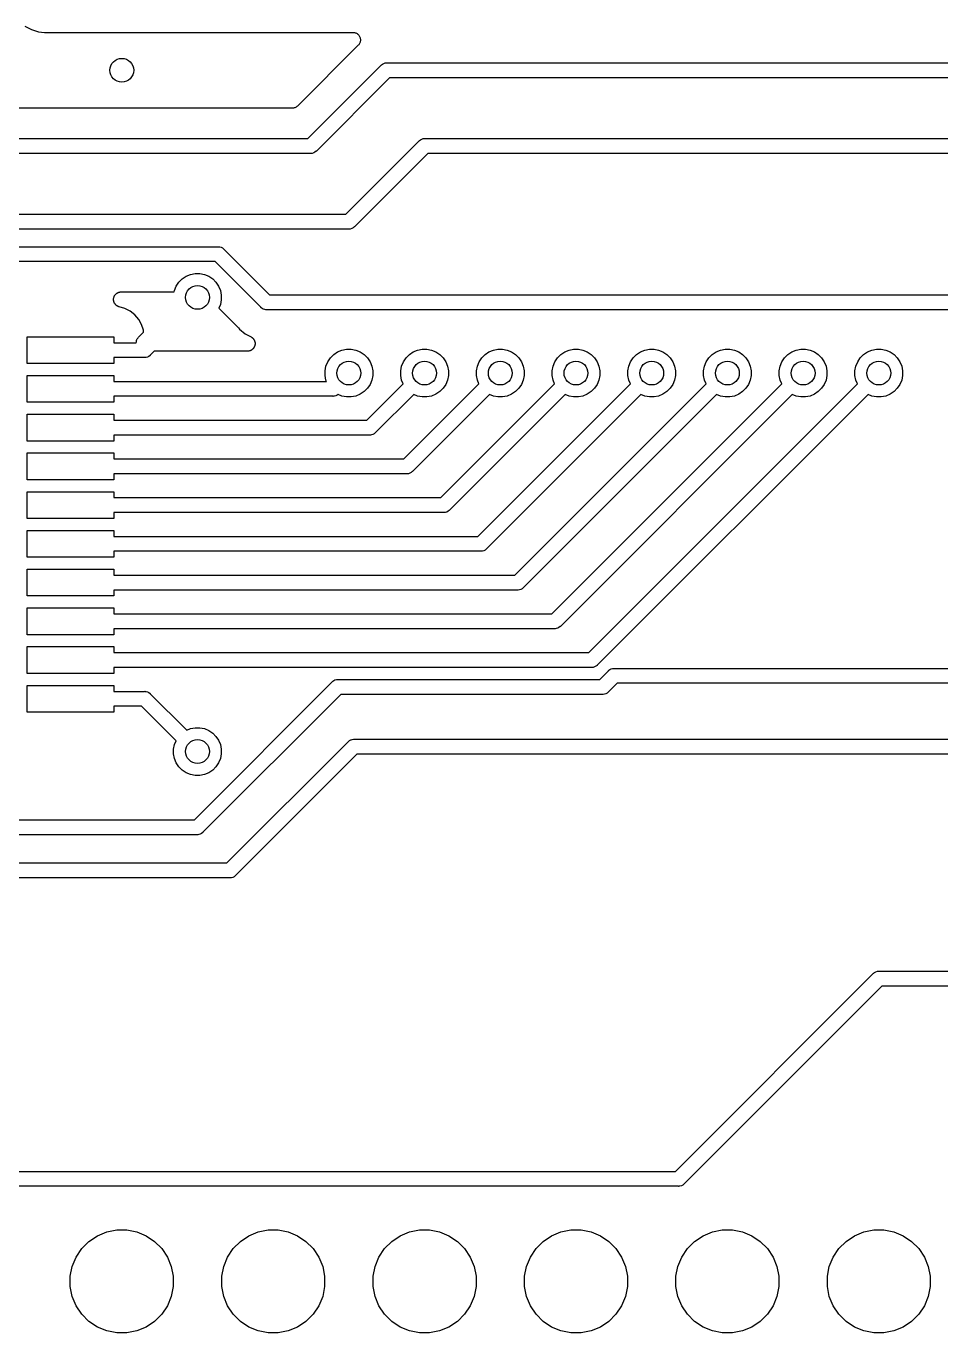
# Model space of a CAD drawing. Extents: x 4.65 to 8.46, y -5.31 to -3.29.
# Drawn here: x 7.537 to 8.141, y -5.284 to -4.421 of the extents above; entities that cross this region are included whole.
import ezdxf

# ---------------------------------------------------------------- set-up
doc = ezdxf.new("R2010")
doc.units = 0
doc.header["$MEASUREMENT"] = 0
doc.layers.add('BLACK', color=7, linetype='CONTINUOUS')

msp = doc.modelspace()

# ---------------------------------------------------------------- linework, layer by layer
at = {"layer": 'BLACK', "linetype": 'CONTINUOUS'}
for p, q in [((7.53609, -4.42082), (7.54042, -4.42314)), ((7.54042, -4.42314), (7.54511, -4.42456)), ((7.54511, -4.42456), (7.54902, -4.42495)), ((7.54902, -4.42495), (7.54902, -4.42495)), ((7.54902, -4.42495), (7.55, -4.42504)), ((7.55, -4.42504), (7.55098, -4.42495)), ((7.55098, -4.42495), (7.55105, -4.42494)), ((7.55105, -4.42494), (7.55126, -4.42494)), ((7.55126, -4.42494), (7.55147, -4.42492)), ((7.55147, -4.42492), (7.75264, -4.42492)), ((7.75264, -4.42492), (7.75269, -4.42492)), ((7.75269, -4.42492), (7.75269, -4.42492)), ((7.75269, -4.42492), (7.75269, -4.42492)), ((7.75269, -4.42492), (7.75271, -4.42492)), ((7.75271, -4.42492), (7.75319, -4.42498)), ((7.75319, -4.42498), (7.75366, -4.42503)), ((7.75366, -4.42503), (7.75367, -4.42503)), ((7.75367, -4.42503), (7.75368, -4.42503)), ((7.75368, -4.42503), (7.75414, -4.42518)), ((7.75414, -4.42518), (7.75459, -4.42532)), ((7.75459, -4.42532), (7.7546, -4.42532)), ((7.7546, -4.42532), (7.75461, -4.42533)), ((7.75461, -4.42533), (7.75503, -4.42556)), ((7.75503, -4.42556), (7.75545, -4.42579)), ((7.75545, -4.42579), (7.75545, -4.42579)), ((7.75545, -4.42579), (7.75546, -4.4258)), ((7.75546, -4.4258), (7.75583, -4.4261)), ((7.75583, -4.4261), (7.7562, -4.42641)), ((7.7562, -4.42641), (7.7562, -4.42642)), ((7.7562, -4.42642), (7.75621, -4.42642)), ((7.75621, -4.42642), (7.75651, -4.42679)), ((7.75651, -4.42679), (7.75681, -4.42717)), ((7.75681, -4.42717), (7.75681, -4.42718)), ((7.75681, -4.42718), (7.75682, -4.42718)), ((7.75682, -4.42718), (7.75704, -4.42761)), ((7.75704, -4.42761), (7.75727, -4.42803)), ((7.75727, -4.42803), (7.75727, -4.42804)), ((7.75727, -4.42804), (7.75727, -4.42805)), ((7.75727, -4.42805), (7.75741, -4.42851)), ((7.75617, -4.43346), (7.71601, -4.47361)), ((7.75648, -4.43308), (7.75617, -4.43346)), ((7.75678, -4.43272), (7.75648, -4.43308)), ((7.75679, -4.43271), (7.75678, -4.43272)), ((7.75701, -4.43229), (7.75679, -4.4327)), ((7.75679, -4.4327), (7.75679, -4.43271)), ((7.75725, -4.43186), (7.75701, -4.43229)), ((7.75739, -4.43139), (7.75725, -4.43184)), ((7.75725, -4.43184), (7.75725, -4.43185)), ((7.75725, -4.43185), (7.75725, -4.43186)), ((7.75753, -4.43093), (7.75739, -4.43139)), ((7.75741, -4.42851), (7.75754, -4.42897)), ((7.75754, -4.43092), (7.75753, -4.43093)), ((7.75754, -4.42897), (7.75755, -4.42898)), ((7.75759, -4.43043), (7.75754, -4.43091)), ((7.75754, -4.43091), (7.75754, -4.43092)), ((7.75755, -4.42898), (7.75755, -4.42898)), ((7.75755, -4.42898), (7.75759, -4.42946)), ((7.75759, -4.42946), (7.75764, -4.42994)), ((7.75764, -4.42996), (7.75759, -4.43043)), ((7.75764, -4.42994), (7.75764, -4.42995)), ((7.75764, -4.42995), (7.75764, -4.42996)), ((7.77298, -4.44543), (7.77391, -4.44515)), ((7.77391, -4.44515), (7.77463, -4.44508)), ((7.77463, -4.44508), (7.77487, -4.44505)), ((7.77463, -4.44508), (7.77463, -4.44508)), ((7.77487, -4.44505), (7.77511, -4.44508)), ((7.77511, -4.44508), (8.26631, -4.44508)), ((7.72283, -4.49508), (7.77122, -4.44669)), ((7.77122, -4.44669), (7.77138, -4.4465)), ((7.77138, -4.4465), (7.77156, -4.44635)), ((7.77156, -4.44635), (7.77213, -4.44589)), ((7.77156, -4.44635), (7.77156, -4.44635)), ((7.77213, -4.44589), (7.77298, -4.44543)), ((7.77213, -4.44589), (7.77213, -4.44589)), ((7.77213, -4.44589), (7.77213, -4.44589)), ((7.77691, -4.45492), (7.72852, -4.50331)), ((8.26631, -4.45492), (7.77691, -4.45492)), ((7.71248, -4.47508), (7.22771, -4.47508)), ((7.71294, -4.47503), (7.71248, -4.47508)), ((7.7134, -4.47499), (7.71294, -4.47503)), ((7.71342, -4.47499), (7.7134, -4.47499)), ((7.71345, -4.47498), (7.71342, -4.47499)), ((7.71389, -4.47485), (7.71345, -4.47498)), ((7.71434, -4.47472), (7.71389, -4.47485)), ((7.71436, -4.47471), (7.71434, -4.47472)), ((7.71438, -4.4747), (7.71436, -4.47471)), ((7.71479, -4.47448), (7.71438, -4.4747)), ((7.7152, -4.47427), (7.71479, -4.47448)), ((7.71522, -4.47426), (7.7152, -4.47427)), ((7.71525, -4.47424), (7.71522, -4.47426)), ((7.7156, -4.47395), (7.71525, -4.47424)), ((7.71596, -4.47366), (7.7156, -4.47395)), ((7.716, -4.47363), (7.71596, -4.47366)), ((7.71601, -4.47361), (7.716, -4.47363)), ((7.716, -4.47363), (7.716, -4.47363)), ((7.716, -4.47363), (7.716, -4.47363)), ((7.21501, -4.49508), (7.72283, -4.49508)), ((7.74796, -4.54508), (7.79635, -4.49669)), ((7.79635, -4.49669), (7.7965, -4.4965)), ((7.7965, -4.4965), (7.79669, -4.49635)), ((7.79669, -4.49635), (7.79725, -4.49589)), ((7.79669, -4.49635), (7.79669, -4.49635)), ((7.79725, -4.49589), (7.79811, -4.49543)), ((7.79725, -4.49589), (7.79725, -4.49589)), ((7.79725, -4.49589), (7.79725, -4.49589)), ((7.79811, -4.49543), (7.79904, -4.49515)), ((7.79904, -4.49515), (7.79976, -4.49508)), ((7.79976, -4.49508), (7.8, -4.49505)), ((7.79976, -4.49508), (7.79976, -4.49508)), ((7.8, -4.49505), (7.80024, -4.49508)), ((7.80024, -4.49508), (8.34796, -4.49508)), ((7.72463, -4.50492), (7.21501, -4.50492)), ((7.72487, -4.50495), (7.72463, -4.50492)), ((7.72511, -4.50492), (7.72487, -4.50495)), ((7.72584, -4.50485), (7.72511, -4.50492)), ((7.72511, -4.50492), (7.72511, -4.50492)), ((7.72677, -4.50457), (7.72584, -4.50485)), ((7.72762, -4.50411), (7.72677, -4.50457)), ((7.72837, -4.5035), (7.72762, -4.50411)), ((7.72852, -4.50331), (7.72837, -4.5035)), ((7.80204, -4.50492), (7.75365, -4.55331)), ((8.34976, -4.50492), (7.80204, -4.50492)), ((7.36501, -4.54508), (7.74796, -4.54508)), ((7.74976, -4.55492), (7.36501, -4.55492)), ((7.75, -4.55495), (7.74976, -4.55492)), ((7.75024, -4.55492), (7.75, -4.55495)), ((7.75096, -4.55485), (7.75024, -4.55492)), ((7.75024, -4.55492), (7.75024, -4.55492)), ((7.75189, -4.55457), (7.75096, -4.55485)), ((7.75275, -4.55411), (7.75189, -4.55457)), ((7.7535, -4.5535), (7.75275, -4.55411)), ((7.75365, -4.55331), (7.7535, -4.5535)), ((7.48705, -4.56654), (7.66346, -4.56654)), ((7.66346, -4.56654), (7.6637, -4.56651)), ((7.6637, -4.56651), (7.66394, -4.56654)), ((7.66394, -4.56654), (7.66394, -4.56654)), ((7.66394, -4.56654), (7.66467, -4.56661)), ((7.66467, -4.56661), (7.66559, -4.56689)), ((7.66559, -4.56689), (7.66645, -4.56734)), ((7.66645, -4.56734), (7.6672, -4.56796)), ((7.6672, -4.56796), (7.66735, -4.56815)), ((7.66735, -4.56815), (7.69749, -4.59828)), ((7.66166, -4.57638), (7.48885, -4.57638)), ((7.6918, -4.60651), (7.66166, -4.57638)), ((7.63604, -4.59254), (7.63777, -4.58996)), ((7.63777, -4.58996), (7.63996, -4.58777)), ((7.63996, -4.58777), (7.64254, -4.58604)), ((7.64254, -4.58604), (7.64541, -4.58486)), ((7.64541, -4.58486), (7.64845, -4.58425)), ((7.64845, -4.58425), (7.65155, -4.58425)), ((7.65155, -4.58425), (7.65459, -4.58486)), ((7.65459, -4.58486), (7.65746, -4.58604)), ((7.65746, -4.58604), (7.66004, -4.58777)), ((7.66004, -4.58777), (7.66223, -4.58996)), ((7.66223, -4.58996), (7.66396, -4.59254)), ((7.59459, -4.60092), (7.59464, -4.60065)), ((7.59464, -4.60065), (7.59467, -4.60037)), ((7.59467, -4.60037), (7.59474, -4.60017)), ((7.59474, -4.60017), (7.59478, -4.59997)), ((7.59478, -4.59997), (7.59488, -4.59971)), ((7.59488, -4.59971), (7.59496, -4.59944)), ((7.59496, -4.59944), (7.59506, -4.59926)), ((7.59506, -4.59926), (7.59514, -4.59906)), ((7.59514, -4.59906), (7.59529, -4.59883)), ((7.59529, -4.59883), (7.59543, -4.59858)), ((7.59543, -4.59858), (7.59556, -4.59842)), ((7.59556, -4.59842), (7.59568, -4.59824)), ((7.59568, -4.59824), (7.59587, -4.59805)), ((7.59587, -4.59805), (7.59605, -4.59783)), ((7.59605, -4.59783), (7.59621, -4.5977)), ((7.59621, -4.5977), (7.59636, -4.59755)), ((7.59636, -4.59755), (7.59659, -4.59739)), ((7.59659, -4.59739), (7.5968, -4.59721)), ((7.5968, -4.59721), (7.59699, -4.59711)), ((7.59699, -4.59711), (7.59716, -4.597)), ((7.59716, -4.597), (7.59742, -4.59689)), ((7.59742, -4.59689), (7.59767, -4.59676)), ((7.59767, -4.59676), (7.59787, -4.59669)), ((7.59787, -4.59669), (7.59806, -4.59661)), ((7.59806, -4.59661), (7.59833, -4.59655)), ((7.59833, -4.59655), (7.5986, -4.59647)), ((7.5986, -4.59647), (7.59881, -4.59645)), ((7.59881, -4.59645), (7.59901, -4.59641)), ((7.59901, -4.59641), (7.59929, -4.59641)), ((7.59929, -4.59641), (7.59957, -4.59638)), ((7.59957, -4.59638), (7.63466, -4.59638)), ((7.63466, -4.59638), (7.63486, -4.59541)), ((7.63486, -4.59541), (7.63604, -4.59254)), ((7.66396, -4.59254), (7.66514, -4.59541)), ((7.66514, -4.59541), (7.66575, -4.59845)), ((7.66575, -4.59845), (7.66575, -4.60155)), ((7.69749, -4.59828), (8.35296, -4.59828)), ((7.59457, -4.60134), (7.59459, -4.60113)), ((7.5946, -4.60162), (7.59457, -4.60134)), ((7.59459, -4.60113), (7.59459, -4.60092)), ((7.5946, -4.6019), (7.5946, -4.60162)), ((7.59464, -4.60211), (7.5946, -4.6019)), ((7.59466, -4.60231), (7.59464, -4.60211)), ((7.59474, -4.60258), (7.59466, -4.60231)), ((7.5948, -4.60286), (7.59474, -4.60258)), ((7.59488, -4.60305), (7.5948, -4.60286)), ((7.59494, -4.60325), (7.59488, -4.60305)), ((7.59507, -4.6035), (7.59494, -4.60325)), ((7.59517, -4.60376), (7.59507, -4.6035)), ((7.59529, -4.60393), (7.59517, -4.60376)), ((7.59539, -4.60412), (7.59529, -4.60393)), ((7.59556, -4.60433), (7.59539, -4.60412)), ((7.59572, -4.60456), (7.59556, -4.60433)), ((7.59587, -4.60471), (7.59572, -4.60456)), ((7.596, -4.60488), (7.59587, -4.60471)), ((7.59621, -4.60506), (7.596, -4.60488)), ((7.59641, -4.60525), (7.59621, -4.60506)), ((7.59659, -4.60537), (7.59641, -4.60525)), ((7.59675, -4.6055), (7.59659, -4.60537)), ((7.59699, -4.60564), (7.59675, -4.6055)), ((7.59722, -4.60579), (7.59699, -4.60564)), ((7.59742, -4.60587), (7.59722, -4.60579)), ((7.5976, -4.60597), (7.59742, -4.60587)), ((7.59787, -4.60606), (7.5976, -4.60597)), ((7.59813, -4.60616), (7.59787, -4.60606)), ((7.59819, -4.60618), (7.59813, -4.60616)), ((7.60209, -4.6073), (7.59819, -4.60618)), ((7.60559, -4.60911), (7.60209, -4.6073)), ((7.60868, -4.61156), (7.60559, -4.60911)), ((7.66514, -4.60459), (7.6641, -4.6071)), ((7.6641, -4.6071), (7.67679, -4.61979)), ((7.66575, -4.60155), (7.66514, -4.60459)), ((7.69195, -4.6067), (7.6918, -4.60651)), ((7.69214, -4.60686), (7.69195, -4.6067)), ((7.6927, -4.60732), (7.69214, -4.60686)), ((7.69338, -4.60768), (7.6927, -4.60732)), ((7.69356, -4.60777), (7.69338, -4.60768)), ((7.69448, -4.60805), (7.69356, -4.60777)), ((7.69521, -4.60813), (7.69448, -4.60805)), ((7.69545, -4.60815), (7.69521, -4.60813)), ((7.69521, -4.60813), (7.69521, -4.60813)), ((7.69569, -4.60813), (7.69545, -4.60815)), ((8.35117, -4.60813), (7.69569, -4.60813)), ((7.61122, -4.61457), (7.60868, -4.61156)), ((7.61313, -4.61801), (7.61122, -4.61457)), ((7.61433, -4.62175), (7.61313, -4.61801)), ((7.5376, -4.6437), (7.5376, -4.62598)), ((7.5376, -4.62598), (7.59469, -4.62598)), ((7.59469, -4.62598), (7.59469, -4.62992)), ((7.61074, -4.62668), (7.61104, -4.62631)), ((7.61104, -4.62631), (7.61445, -4.62289)), ((7.61445, -4.62289), (7.61433, -4.62175)), ((7.67679, -4.61979), (7.67684, -4.61984)), ((7.67684, -4.61984), (7.67697, -4.62)), ((7.67697, -4.62), (7.67712, -4.62015)), ((7.67712, -4.62015), (7.67774, -4.62091)), ((7.67774, -4.62091), (7.68154, -4.62403)), ((7.68154, -4.62403), (7.68542, -4.6261)), ((7.68542, -4.6261), (7.68548, -4.62614)), ((7.68548, -4.62614), (7.68568, -4.62627)), ((7.68568, -4.62627), (7.68589, -4.62639)), ((7.68589, -4.62639), (7.68608, -4.62655)), ((7.68608, -4.62655), (7.68629, -4.62669)), ((7.59469, -4.62992), (7.60959, -4.62992)), ((7.60958, -4.62981), (7.60963, -4.62933)), ((7.60958, -4.62982), (7.60958, -4.62981)), ((7.60958, -4.62983), (7.60958, -4.62982)), ((7.60959, -4.62992), (7.60958, -4.62983)), ((7.60963, -4.62933), (7.60968, -4.62885)), ((7.60968, -4.62884), (7.60982, -4.62838)), ((7.60968, -4.62885), (7.60968, -4.62884)), ((7.60968, -4.62885), (7.60968, -4.62885)), ((7.60982, -4.62838), (7.60996, -4.62792)), ((7.60996, -4.62791), (7.60997, -4.6279)), ((7.60996, -4.62792), (7.60996, -4.62791)), ((7.60997, -4.6279), (7.6102, -4.62748)), ((7.6102, -4.62748), (7.61042, -4.62706)), ((7.61042, -4.62706), (7.61043, -4.62705)), ((7.61043, -4.62705), (7.61074, -4.62668)), ((7.61043, -4.62705), (7.61043, -4.62705)), ((7.68473, -4.63521), (7.6845, -4.6353)), ((7.68497, -4.63513), (7.68473, -4.63521)), ((7.68518, -4.63502), (7.68497, -4.63513)), ((7.6854, -4.63493), (7.68518, -4.63502)), ((7.68561, -4.63479), (7.6854, -4.63493)), ((7.68583, -4.63468), (7.68561, -4.63479)), ((7.68602, -4.63453), (7.68583, -4.63468)), ((7.68621, -4.63439), (7.68602, -4.63453)), ((7.68639, -4.63422), (7.68621, -4.63439)), ((7.68629, -4.62669), (7.68645, -4.62686)), ((7.68659, -4.63406), (7.68639, -4.63422)), ((7.68645, -4.62686), (7.68664, -4.62701)), ((7.68674, -4.63388), (7.68659, -4.63406)), ((7.68664, -4.62701), (7.68679, -4.62721)), ((7.68691, -4.63371), (7.68674, -4.63388)), ((7.68679, -4.62721), (7.68697, -4.62739)), ((7.68705, -4.6335), (7.68691, -4.63371)), ((7.68697, -4.62739), (7.6871, -4.62759)), ((7.68721, -4.63331), (7.68705, -4.6335)), ((7.6871, -4.62759), (7.68725, -4.62777)), ((7.68732, -4.6331), (7.68721, -4.63331)), ((7.68725, -4.62777), (7.68736, -4.628)), ((7.68746, -4.6329), (7.68732, -4.6331)), ((7.68736, -4.628), (7.6875, -4.62821)), ((7.68755, -4.63267), (7.68746, -4.6329)), ((7.6875, -4.62821), (7.68759, -4.62843)), ((7.68767, -4.63245), (7.68755, -4.63267)), ((7.68759, -4.62843), (7.6877, -4.62864)), ((7.68774, -4.63222), (7.68767, -4.63245)), ((7.6877, -4.62864), (7.68777, -4.62888)), ((7.68784, -4.632), (7.68774, -4.63222)), ((7.68777, -4.62888), (7.68786, -4.62911)), ((7.68789, -4.63176), (7.68784, -4.632)), ((7.68786, -4.62911), (7.68791, -4.62935)), ((7.68796, -4.63152), (7.68789, -4.63176)), ((7.68791, -4.62935), (7.68797, -4.62957)), ((7.68799, -4.63128), (7.68796, -4.63152)), ((7.68797, -4.62957), (7.688, -4.62982)), ((7.68803, -4.63105), (7.68799, -4.63128)), ((7.688, -4.62982), (7.68804, -4.63007)), ((7.68804, -4.6308), (7.68803, -4.63105)), ((7.68804, -4.63007), (7.68804, -4.63031)), ((7.68804, -4.63031), (7.68806, -4.63055)), ((7.68806, -4.63055), (7.68804, -4.6308)), ((7.74254, -4.63604), (7.74541, -4.63486)), ((7.74541, -4.63486), (7.74845, -4.63425)), ((7.74845, -4.63425), (7.75155, -4.63425)), ((7.75155, -4.63425), (7.75459, -4.63486)), ((7.75459, -4.63486), (7.75746, -4.63604)), ((7.79254, -4.63604), (7.79541, -4.63486)), ((7.79541, -4.63486), (7.79845, -4.63425)), ((7.79845, -4.63425), (7.80155, -4.63425)), ((7.80155, -4.63425), (7.80459, -4.63486)), ((7.80459, -4.63486), (7.80746, -4.63604)), ((7.84254, -4.63604), (7.84541, -4.63486)), ((7.84541, -4.63486), (7.84845, -4.63425)), ((7.84845, -4.63425), (7.85155, -4.63425)), ((7.85155, -4.63425), (7.85459, -4.63486)), ((7.85459, -4.63486), (7.85746, -4.63604)), ((7.89254, -4.63604), (7.89541, -4.63486)), ((7.89541, -4.63486), (7.89845, -4.63425)), ((7.89845, -4.63425), (7.90155, -4.63425)), ((7.90155, -4.63425), (7.90459, -4.63486)), ((7.90459, -4.63486), (7.90746, -4.63604)), ((7.94254, -4.63604), (7.94541, -4.63486)), ((7.94541, -4.63486), (7.94845, -4.63425)), ((7.94845, -4.63425), (7.95155, -4.63425)), ((7.95155, -4.63425), (7.95459, -4.63486)), ((7.95459, -4.63486), (7.95746, -4.63604)), ((7.99254, -4.63604), (7.99541, -4.63486)), ((7.99541, -4.63486), (7.99845, -4.63425)), ((7.99845, -4.63425), (8.00155, -4.63425)), ((8.00155, -4.63425), (8.00459, -4.63486)), ((8.00459, -4.63486), (8.00746, -4.63604)), ((8.04254, -4.63604), (8.04541, -4.63486)), ((8.04541, -4.63486), (8.04845, -4.63425)), ((8.04845, -4.63425), (8.05155, -4.63425)), ((8.05155, -4.63425), (8.05459, -4.63486)), ((8.05459, -4.63486), (8.05746, -4.63604)), ((8.09254, -4.63604), (8.09541, -4.63486)), ((8.09541, -4.63486), (8.09845, -4.63425)), ((8.09845, -4.63425), (8.10155, -4.63425)), ((8.10155, -4.63425), (8.10459, -4.63486)), ((8.10459, -4.63486), (8.10746, -4.63604)), ((7.59469, -4.6437), (7.5376, -4.6437)), ((7.61492, -4.63976), (7.59469, -4.63976)), ((7.59469, -4.63976), (7.59469, -4.6437)), ((7.61516, -4.63979), (7.61492, -4.63976)), ((7.6154, -4.63976), (7.61516, -4.63979)), ((7.61612, -4.63969), (7.6154, -4.63976)), ((7.6154, -4.63976), (7.6154, -4.63976)), ((7.61705, -4.63941), (7.61612, -4.63969)), ((7.6179, -4.63895), (7.61705, -4.63941)), ((7.61865, -4.63834), (7.6179, -4.63895)), ((7.61881, -4.63815), (7.61865, -4.63834)), ((7.62145, -4.63551), (7.61881, -4.63815)), ((7.68306, -4.63551), (7.62145, -4.63551)), ((7.6833, -4.63549), (7.68306, -4.63551)), ((7.68354, -4.63549), (7.6833, -4.63549)), ((7.68379, -4.63544), (7.68354, -4.63549)), ((7.68403, -4.63542), (7.68379, -4.63544)), ((7.68426, -4.63535), (7.68403, -4.63542)), ((7.6845, -4.6353), (7.68426, -4.63535)), ((7.73486, -4.64541), (7.73604, -4.64254)), ((7.73604, -4.64254), (7.73777, -4.63996)), ((7.73777, -4.63996), (7.73996, -4.63777)), ((7.73996, -4.63777), (7.74254, -4.63604)), ((7.75746, -4.63604), (7.76004, -4.63777)), ((7.76004, -4.63777), (7.76223, -4.63996)), ((7.76223, -4.63996), (7.76396, -4.64254)), ((7.76396, -4.64254), (7.76514, -4.64541)), ((7.78486, -4.64541), (7.78604, -4.64254)), ((7.78604, -4.64254), (7.78777, -4.63996)), ((7.78777, -4.63996), (7.78996, -4.63777)), ((7.78996, -4.63777), (7.79254, -4.63604)), ((7.80746, -4.63604), (7.81004, -4.63777)), ((7.81004, -4.63777), (7.81223, -4.63996)), ((7.81223, -4.63996), (7.81396, -4.64254)), ((7.81396, -4.64254), (7.81514, -4.64541)), ((7.83486, -4.64541), (7.83604, -4.64254)), ((7.83604, -4.64254), (7.83777, -4.63996)), ((7.83777, -4.63996), (7.83996, -4.63777)), ((7.83996, -4.63777), (7.84254, -4.63604)), ((7.85746, -4.63604), (7.86004, -4.63777)), ((7.86004, -4.63777), (7.86223, -4.63996)), ((7.86223, -4.63996), (7.86396, -4.64254)), ((7.86396, -4.64254), (7.86514, -4.64541)), ((7.88486, -4.64541), (7.88604, -4.64254)), ((7.88604, -4.64254), (7.88777, -4.63996)), ((7.88777, -4.63996), (7.88996, -4.63777)), ((7.88996, -4.63777), (7.89254, -4.63604)), ((7.90746, -4.63604), (7.91004, -4.63777)), ((7.91004, -4.63777), (7.91223, -4.63996)), ((7.91223, -4.63996), (7.91396, -4.64254)), ((7.91396, -4.64254), (7.91514, -4.64541)), ((7.93486, -4.64541), (7.93604, -4.64254)), ((7.93604, -4.64254), (7.93777, -4.63996)), ((7.93777, -4.63996), (7.93996, -4.63777)), ((7.93996, -4.63777), (7.94254, -4.63604)), ((7.95746, -4.63604), (7.96004, -4.63777)), ((7.96004, -4.63777), (7.96223, -4.63996)), ((7.96223, -4.63996), (7.96396, -4.64254)), ((7.96396, -4.64254), (7.96514, -4.64541)), ((7.98486, -4.64541), (7.98604, -4.64254)), ((7.98604, -4.64254), (7.98777, -4.63996)), ((7.98777, -4.63996), (7.98996, -4.63777)), ((7.98996, -4.63777), (7.99254, -4.63604)), ((8.00746, -4.63604), (8.01004, -4.63777)), ((8.01004, -4.63777), (8.01223, -4.63996)), ((8.01223, -4.63996), (8.01396, -4.64254)), ((8.01396, -4.64254), (8.01514, -4.64541)), ((8.03486, -4.64541), (8.03604, -4.64254)), ((8.03604, -4.64254), (8.03777, -4.63996)), ((8.03777, -4.63996), (8.03996, -4.63777)), ((8.03996, -4.63777), (8.04254, -4.63604)), ((8.05746, -4.63604), (8.06004, -4.63777)), ((8.06004, -4.63777), (8.06223, -4.63996)), ((8.06223, -4.63996), (8.06396, -4.64254)), ((8.06396, -4.64254), (8.06514, -4.64541)), ((8.08486, -4.64541), (8.08604, -4.64254)), ((8.08604, -4.64254), (8.08777, -4.63996)), ((8.08777, -4.63996), (8.08996, -4.63777)), ((8.08996, -4.63777), (8.09254, -4.63604)), ((8.10746, -4.63604), (8.11004, -4.63777)), ((8.11004, -4.63777), (8.11223, -4.63996)), ((8.11223, -4.63996), (8.11396, -4.64254)), ((8.11396, -4.64254), (8.11514, -4.64541)), ((7.5376, -4.66929), (7.5376, -4.65157)), ((7.5376, -4.65157), (7.59469, -4.65157)), ((7.59469, -4.65157), (7.59469, -4.65551)), ((7.73425, -4.64845), (7.73486, -4.64541)), ((7.73425, -4.65155), (7.73425, -4.64845)), ((7.73486, -4.65459), (7.73425, -4.65155)), ((7.76514, -4.64541), (7.76575, -4.64845)), ((7.76575, -4.65155), (7.76514, -4.65459)), ((7.76575, -4.64845), (7.76575, -4.65155)), ((7.78425, -4.64845), (7.78486, -4.64541)), ((7.78425, -4.65155), (7.78425, -4.64845)), ((7.78486, -4.65459), (7.78425, -4.65155)), ((7.81514, -4.64541), (7.81575, -4.64845)), ((7.81575, -4.65155), (7.81514, -4.65459)), ((7.81575, -4.64845), (7.81575, -4.65155)), ((7.83425, -4.64845), (7.83486, -4.64541)), ((7.83425, -4.65155), (7.83425, -4.64845)), ((7.83486, -4.65459), (7.83425, -4.65155)), ((7.86514, -4.64541), (7.86575, -4.64845)), ((7.86575, -4.65155), (7.86514, -4.65459)), ((7.86575, -4.64845), (7.86575, -4.65155)), ((7.88425, -4.64845), (7.88486, -4.64541)), ((7.88425, -4.65155), (7.88425, -4.64845)), ((7.88486, -4.65459), (7.88425, -4.65155)), ((7.91514, -4.64541), (7.91575, -4.64845)), ((7.91575, -4.65155), (7.91514, -4.65459)), ((7.91575, -4.64845), (7.91575, -4.65155)), ((7.93425, -4.64845), (7.93486, -4.64541)), ((7.93425, -4.65155), (7.93425, -4.64845)), ((7.93486, -4.65459), (7.93425, -4.65155)), ((7.96514, -4.64541), (7.96575, -4.64845)), ((7.96575, -4.65155), (7.96514, -4.65459)), ((7.96575, -4.64845), (7.96575, -4.65155)), ((7.98425, -4.64845), (7.98486, -4.64541)), ((7.98425, -4.65155), (7.98425, -4.64845)), ((7.98486, -4.65459), (7.98425, -4.65155)), ((8.01514, -4.64541), (8.01575, -4.64845)), ((8.01575, -4.65155), (8.01514, -4.65459)), ((8.01575, -4.64845), (8.01575, -4.65155)), ((8.03425, -4.64845), (8.03486, -4.64541)), ((8.03425, -4.65155), (8.03425, -4.64845)), ((8.03486, -4.65459), (8.03425, -4.65155)), ((8.06514, -4.64541), (8.06575, -4.64845)), ((8.06575, -4.65155), (8.06514, -4.65459)), ((8.06575, -4.64845), (8.06575, -4.65155)), ((8.08425, -4.64845), (8.08486, -4.64541)), ((8.08425, -4.65155), (8.08425, -4.64845)), ((8.08486, -4.65459), (8.08425, -4.65155)), ((8.11514, -4.64541), (8.11575, -4.64845)), ((8.11575, -4.65155), (8.11514, -4.65459)), ((8.11575, -4.64845), (8.11575, -4.65155)), ((7.59469, -4.65551), (7.73524, -4.65551)), ((7.73524, -4.65551), (7.73486, -4.65459)), ((7.76223, -4.66004), (7.76004, -4.66223)), ((7.76194, -4.6811), (7.78591, -4.65713)), ((7.76396, -4.65746), (7.76223, -4.66004)), ((7.76514, -4.65459), (7.76396, -4.65746)), ((7.78591, -4.65713), (7.78486, -4.65459)), ((7.78635, -4.70669), (7.83591, -4.65713)), ((7.81223, -4.66004), (7.81004, -4.66223)), ((7.81076, -4.73228), (7.88591, -4.65713)), ((7.81396, -4.65746), (7.81223, -4.66004)), ((7.81514, -4.65459), (7.81396, -4.65746)), ((7.83591, -4.65713), (7.83486, -4.65459)), ((7.83517, -4.75787), (7.93591, -4.65713)), ((7.85958, -4.78346), (7.98591, -4.65713)), ((7.86223, -4.66004), (7.86004, -4.66223)), ((7.86396, -4.65746), (7.86223, -4.66004)), ((7.86514, -4.65459), (7.86396, -4.65746)), ((7.88399, -4.80906), (8.03591, -4.65713)), ((7.88591, -4.65713), (7.88486, -4.65459)), ((7.90839, -4.83465), (8.08591, -4.65713)), ((7.91223, -4.66004), (7.91004, -4.66223)), ((7.91396, -4.65746), (7.91223, -4.66004)), ((7.91514, -4.65459), (7.91396, -4.65746)), ((7.93591, -4.65713), (7.93486, -4.65459)), ((7.96223, -4.66004), (7.96004, -4.66223)), ((7.96396, -4.65746), (7.96223, -4.66004)), ((7.96514, -4.65459), (7.96396, -4.65746)), ((7.98591, -4.65713), (7.98486, -4.65459)), ((8.01223, -4.66004), (8.01004, -4.66223)), ((8.01396, -4.65746), (8.01223, -4.66004)), ((8.01514, -4.65459), (8.01396, -4.65746)), ((8.03591, -4.65713), (8.03486, -4.65459)), ((8.06223, -4.66004), (8.06004, -4.66223)), ((8.06396, -4.65746), (8.06223, -4.66004)), ((8.06514, -4.65459), (8.06396, -4.65746)), ((8.08591, -4.65713), (8.08486, -4.65459)), ((8.11223, -4.66004), (8.11004, -4.66223)), ((8.11396, -4.65746), (8.11223, -4.66004)), ((8.11514, -4.65459), (8.11396, -4.65746)), ((7.59469, -4.66929), (7.5376, -4.66929)), ((7.73933, -4.66535), (7.59469, -4.66535)), ((7.59469, -4.66535), (7.59469, -4.66929)), ((7.73957, -4.66538), (7.73933, -4.66535)), ((7.73981, -4.66535), (7.73957, -4.66538)), ((7.74053, -4.66528), (7.73981, -4.66535)), ((7.73981, -4.66535), (7.73981, -4.66535)), ((7.74146, -4.665), (7.74053, -4.66528)), ((7.74231, -4.66454), (7.74146, -4.665)), ((7.74287, -4.66409), (7.74231, -4.66454)), ((7.74541, -4.66514), (7.74287, -4.66409)), ((7.74845, -4.66575), (7.74541, -4.66514)), ((7.75155, -4.66575), (7.74845, -4.66575)), ((7.75459, -4.66514), (7.75155, -4.66575)), ((7.75746, -4.66396), (7.75459, -4.66514)), ((7.76004, -4.66223), (7.75746, -4.66396)), ((7.79287, -4.66409), (7.76763, -4.68933)), ((7.84287, -4.66409), (7.79204, -4.71492)), ((7.79541, -4.66514), (7.79287, -4.66409)), ((7.79845, -4.66575), (7.79541, -4.66514)), ((7.80155, -4.66575), (7.79845, -4.66575)), ((7.80459, -4.66514), (7.80155, -4.66575)), ((7.80746, -4.66396), (7.80459, -4.66514)), ((7.81004, -4.66223), (7.80746, -4.66396)), ((7.89287, -4.66409), (7.81645, -4.74051)), ((7.94287, -4.66409), (7.84086, -4.7661)), ((7.84541, -4.66514), (7.84287, -4.66409)), ((7.84845, -4.66575), (7.84541, -4.66514)), ((7.85155, -4.66575), (7.84845, -4.66575)), ((7.85459, -4.66514), (7.85155, -4.66575)), ((7.85746, -4.66396), (7.85459, -4.66514)), ((7.86004, -4.66223), (7.85746, -4.66396)), ((7.99287, -4.66409), (7.86526, -4.79169)), ((8.04287, -4.66409), (7.88967, -4.81729)), ((7.89541, -4.66514), (7.89287, -4.66409)), ((7.89845, -4.66575), (7.89541, -4.66514)), ((7.90155, -4.66575), (7.89845, -4.66575)), ((7.90459, -4.66514), (7.90155, -4.66575)), ((7.90746, -4.66396), (7.90459, -4.66514)), ((7.91004, -4.66223), (7.90746, -4.66396)), ((8.09287, -4.66409), (7.91408, -4.84288)), ((7.94541, -4.66514), (7.94287, -4.66409)), ((7.94845, -4.66575), (7.94541, -4.66514)), ((7.95155, -4.66575), (7.94845, -4.66575)), ((7.95459, -4.66514), (7.95155, -4.66575)), ((7.95746, -4.66396), (7.95459, -4.66514)), ((7.96004, -4.66223), (7.95746, -4.66396)), ((7.99541, -4.66514), (7.99287, -4.66409)), ((7.99845, -4.66575), (7.99541, -4.66514)), ((8.00155, -4.66575), (7.99845, -4.66575)), ((8.00459, -4.66514), (8.00155, -4.66575)), ((8.00746, -4.66396), (8.00459, -4.66514)), ((8.01004, -4.66223), (8.00746, -4.66396)), ((8.04541, -4.66514), (8.04287, -4.66409)), ((8.04845, -4.66575), (8.04541, -4.66514)), ((8.05155, -4.66575), (8.04845, -4.66575)), ((8.05459, -4.66514), (8.05155, -4.66575)), ((8.05746, -4.66396), (8.05459, -4.66514)), ((8.06004, -4.66223), (8.05746, -4.66396)), ((8.09541, -4.66514), (8.09287, -4.66409)), ((8.09845, -4.66575), (8.09541, -4.66514)), ((8.10155, -4.66575), (8.09845, -4.66575)), ((8.10459, -4.66514), (8.10155, -4.66575)), ((8.10746, -4.66396), (8.10459, -4.66514)), ((8.11004, -4.66223), (8.10746, -4.66396)), ((7.5376, -4.69488), (7.5376, -4.67717)), ((7.5376, -4.67717), (7.59469, -4.67717)), ((7.59469, -4.67717), (7.59469, -4.6811)), ((7.59469, -4.6811), (7.76194, -4.6811)), ((7.59469, -4.69488), (7.5376, -4.69488)), ((7.76374, -4.69094), (7.59469, -4.69094)), ((7.59469, -4.69094), (7.59469, -4.69488)), ((7.76398, -4.69097), (7.76374, -4.69094)), ((7.76422, -4.69094), (7.76398, -4.69097)), ((7.76494, -4.69087), (7.76422, -4.69094)), ((7.76422, -4.69094), (7.76422, -4.69094)), ((7.76587, -4.69059), (7.76494, -4.69087)), ((7.76672, -4.69014), (7.76587, -4.69059)), ((7.76747, -4.68952), (7.76672, -4.69014)), ((7.76763, -4.68933), (7.76747, -4.68952)), ((7.5376, -4.72047), (7.5376, -4.70276)), ((7.5376, -4.70276), (7.59469, -4.70276)), ((7.59469, -4.70276), (7.59469, -4.70669)), ((7.59469, -4.70669), (7.78635, -4.70669)), ((7.59469, -4.72047), (7.5376, -4.72047)), ((7.78814, -4.71654), (7.59469, -4.71654)), ((7.59469, -4.71654), (7.59469, -4.72047)), ((7.78839, -4.71656), (7.78814, -4.71654)), ((7.78863, -4.71654), (7.78839, -4.71656)), ((7.78935, -4.71646), (7.78863, -4.71654)), ((7.78863, -4.71654), (7.78863, -4.71654)), ((7.79028, -4.71618), (7.78935, -4.71646)), ((7.79113, -4.71573), (7.79028, -4.71618)), ((7.79188, -4.71511), (7.79113, -4.71573)), ((7.79204, -4.71492), (7.79188, -4.71511)), ((7.5376, -4.74606), (7.5376, -4.72835)), ((7.5376, -4.72835), (7.59469, -4.72835)), ((7.59469, -4.72835), (7.59469, -4.73228)), ((7.59469, -4.73228), (7.81076, -4.73228)), ((7.59469, -4.74606), (7.5376, -4.74606)), ((7.81255, -4.74213), (7.59469, -4.74213)), ((7.59469, -4.74213), (7.59469, -4.74606)), ((7.8128, -4.74215), (7.81255, -4.74213)), ((7.81304, -4.74213), (7.8128, -4.74215)), ((7.81376, -4.74205), (7.81304, -4.74213)), ((7.81304, -4.74213), (7.81304, -4.74213)), ((7.81469, -4.74177), (7.81376, -4.74205)), ((7.81554, -4.74132), (7.81469, -4.74177)), ((7.81629, -4.7407), (7.81554, -4.74132)), ((7.81645, -4.74051), (7.81629, -4.7407)), ((7.5376, -4.77165), (7.5376, -4.75394)), ((7.5376, -4.75394), (7.59469, -4.75394)), ((7.59469, -4.75394), (7.59469, -4.75787)), ((7.59469, -4.75787), (7.83517, -4.75787)), ((7.59469, -4.77165), (7.5376, -4.77165)), ((7.83696, -4.76772), (7.59469, -4.76772)), ((7.59469, -4.76772), (7.59469, -4.77165)), ((7.8372, -4.76774), (7.83696, -4.76772)), ((7.83745, -4.76772), (7.8372, -4.76774)), ((7.83817, -4.76765), (7.83745, -4.76772)), ((7.83745, -4.76772), (7.83745, -4.76772)), ((7.8391, -4.76736), (7.83817, -4.76765)), ((7.83995, -4.76691), (7.8391, -4.76736)), ((7.8407, -4.76629), (7.83995, -4.76691)), ((7.84086, -4.7661), (7.8407, -4.76629)), ((7.5376, -4.79724), (7.5376, -4.77953)), ((7.5376, -4.77953), (7.59469, -4.77953)), ((7.59469, -4.77953), (7.59469, -4.78346)), ((7.59469, -4.78346), (7.85958, -4.78346)), ((7.59469, -4.79724), (7.5376, -4.79724)), ((7.86137, -4.79331), (7.59469, -4.79331)), ((7.59469, -4.79331), (7.59469, -4.79724)), ((7.86161, -4.79333), (7.86137, -4.79331)), ((7.86186, -4.79331), (7.86161, -4.79333)), ((7.86258, -4.79324), (7.86186, -4.79331)), ((7.86186, -4.79331), (7.86186, -4.79331)), ((7.86351, -4.79295), (7.86258, -4.79324)), ((7.86436, -4.7925), (7.86351, -4.79295)), ((7.86511, -4.79188), (7.86436, -4.7925)), ((7.86526, -4.79169), (7.86511, -4.79188)), ((7.5376, -4.82283), (7.5376, -4.80512)), ((7.5376, -4.80512), (7.59469, -4.80512)), ((7.59469, -4.80512), (7.59469, -4.80906)), ((7.59469, -4.80906), (7.88399, -4.80906)), ((7.59469, -4.82283), (7.5376, -4.82283)), ((7.88578, -4.8189), (7.59469, -4.8189)), ((7.59469, -4.8189), (7.59469, -4.82283)), ((7.88602, -4.81892), (7.88578, -4.8189)), ((7.88626, -4.8189), (7.88602, -4.81892)), ((7.88627, -4.8189), (7.88626, -4.8189)), ((7.88699, -4.81883), (7.88627, -4.8189)), ((7.88792, -4.81855), (7.88699, -4.81883)), ((7.88877, -4.81809), (7.88792, -4.81855)), ((7.88952, -4.81747), (7.88877, -4.81809)), ((7.88967, -4.81729), (7.88952, -4.81747)), ((7.5376, -4.84843), (7.5376, -4.83071)), ((7.5376, -4.83071), (7.59469, -4.83071)), ((7.59469, -4.83071), (7.59469, -4.83465)), ((7.59469, -4.83465), (7.90839, -4.83465)), ((7.59469, -4.84843), (7.5376, -4.84843)), ((7.91019, -4.84449), (7.59469, -4.84449)), ((7.59469, -4.84449), (7.59469, -4.84843)), ((7.91043, -4.84451), (7.91019, -4.84449)), ((7.91067, -4.84449), (7.91043, -4.84451)), ((7.9114, -4.84442), (7.91067, -4.84449)), ((7.91067, -4.84449), (7.91067, -4.84449)), ((7.91233, -4.84414), (7.9114, -4.84442)), ((7.91318, -4.84368), (7.91233, -4.84414)), ((7.91393, -4.84306), (7.91318, -4.84368)), ((7.91408, -4.84288), (7.91393, -4.84306)), ((7.91573, -4.85236), (7.9214, -4.84669)), ((7.9214, -4.84669), (7.92156, -4.8465)), ((7.92156, -4.8465), (7.92175, -4.84634)), ((7.92175, -4.84634), (7.92231, -4.84589)), ((7.92231, -4.84589), (7.92316, -4.84543)), ((7.92316, -4.84543), (7.92325, -4.84541)), ((7.92325, -4.84541), (7.92409, -4.84515)), ((7.92409, -4.84515), (7.92481, -4.84508)), ((7.92481, -4.84508), (7.92506, -4.84506)), ((7.92481, -4.84508), (7.92481, -4.84508)), ((7.92506, -4.84506), (7.9253, -4.84508)), ((7.9253, -4.84508), (8.26631, -4.84508)), ((7.5376, -4.87402), (7.5376, -4.8563)), ((7.5376, -4.8563), (7.59469, -4.8563)), ((7.59469, -4.8563), (7.59469, -4.86024)), ((7.64796, -4.94508), (7.73907, -4.85397)), ((7.73907, -4.85397), (7.73922, -4.85379)), ((7.73922, -4.85379), (7.73948, -4.85357)), ((7.73948, -4.85357), (7.73997, -4.85317)), ((7.73997, -4.85317), (7.74082, -4.85272)), ((7.74082, -4.85272), (7.74085, -4.85271)), ((7.74085, -4.85271), (7.74175, -4.85243)), ((7.74175, -4.85243), (7.74247, -4.85236)), ((7.74247, -4.85236), (7.74248, -4.85236)), ((7.74248, -4.85236), (7.74272, -4.85234)), ((7.74272, -4.85234), (7.74296, -4.85236)), ((7.74296, -4.85236), (7.91573, -4.85236)), ((7.92709, -4.85492), (7.92142, -4.86059)), ((8.26631, -4.85492), (7.92709, -4.85492)), ((7.59469, -4.86024), (7.61492, -4.86024)), ((7.61492, -4.86024), (7.61516, -4.86021)), ((7.61516, -4.86021), (7.6154, -4.86024)), ((7.6154, -4.86024), (7.6154, -4.86024)), ((7.6154, -4.86024), (7.61612, -4.86031)), ((7.61612, -4.86031), (7.61705, -4.86059)), ((7.61705, -4.86059), (7.6179, -4.86105)), ((7.6179, -4.86105), (7.61865, -4.86166)), ((7.61865, -4.86166), (7.61881, -4.86185)), ((7.61881, -4.86185), (7.64287, -4.88591)), ((7.74475, -4.86221), (7.65365, -4.95331)), ((7.91753, -4.86221), (7.74475, -4.86221)), ((7.91777, -4.86223), (7.91753, -4.86221)), ((7.91801, -4.86221), (7.91777, -4.86223)), ((7.91874, -4.86213), (7.91801, -4.86221)), ((7.91801, -4.86221), (7.91801, -4.86221)), ((7.91966, -4.86185), (7.91874, -4.86213)), ((7.92052, -4.8614), (7.91966, -4.86185)), ((7.92127, -4.86078), (7.92052, -4.8614)), ((7.92142, -4.86059), (7.92127, -4.86078)), ((7.59469, -4.87402), (7.5376, -4.87402)), ((7.61312, -4.87008), (7.59469, -4.87008)), ((7.59469, -4.87008), (7.59469, -4.87402)), ((7.63591, -4.89287), (7.61312, -4.87008)), ((7.64287, -4.88591), (7.64541, -4.88486)), ((7.64541, -4.88486), (7.64845, -4.88425)), ((7.64845, -4.88425), (7.65155, -4.88425)), ((7.65155, -4.88425), (7.65459, -4.88486)), ((7.65459, -4.88486), (7.65746, -4.88604)), ((7.63486, -4.89541), (7.63591, -4.89287)), ((7.65746, -4.88604), (7.66004, -4.88777)), ((7.66004, -4.88777), (7.66223, -4.88996)), ((7.66223, -4.88996), (7.66396, -4.89254)), ((7.66396, -4.89254), (7.66514, -4.89541)), ((7.66942, -4.97362), (7.74955, -4.89349)), ((7.74955, -4.89349), (7.74971, -4.8933)), ((7.74971, -4.8933), (7.7499, -4.89314)), ((7.7499, -4.89314), (7.75046, -4.89268)), ((7.75046, -4.89268), (7.75131, -4.89223)), ((7.75131, -4.89223), (7.75148, -4.89218)), ((7.75148, -4.89218), (7.75224, -4.89195)), ((7.75224, -4.89195), (7.75296, -4.89187)), ((7.75296, -4.89187), (7.7532, -4.89185)), ((7.75296, -4.89187), (7.75296, -4.89187)), ((7.7532, -4.89185), (7.75345, -4.89187)), ((7.75345, -4.89187), (8.35117, -4.89187)), ((7.63425, -4.89845), (7.63486, -4.89541)), ((7.63425, -4.90155), (7.63425, -4.89845)), ((7.63486, -4.90459), (7.63425, -4.90155)), ((7.66514, -4.89541), (7.66575, -4.89845)), ((7.66575, -4.90155), (7.66514, -4.90459)), ((7.66575, -4.89845), (7.66575, -4.90155)), ((7.75524, -4.90172), (7.67511, -4.98185)), ((8.35296, -4.90172), (7.75524, -4.90172)), ((7.63604, -4.90746), (7.63486, -4.90459)), ((7.63777, -4.91004), (7.63604, -4.90746)), ((7.63996, -4.91223), (7.63777, -4.91004)), ((7.66223, -4.91004), (7.66004, -4.91223)), ((7.66396, -4.90746), (7.66223, -4.91004)), ((7.66514, -4.90459), (7.66396, -4.90746)), ((7.64254, -4.91396), (7.63996, -4.91223)), ((7.64541, -4.91514), (7.64254, -4.91396)), ((7.64845, -4.91575), (7.64541, -4.91514)), ((7.65155, -4.91575), (7.64845, -4.91575)), ((7.65459, -4.91514), (7.65155, -4.91575)), ((7.65746, -4.91396), (7.65459, -4.91514)), ((7.66004, -4.91223), (7.65746, -4.91396)), ((7.26501, -4.94508), (7.64796, -4.94508)), ((7.65189, -4.95457), (7.65096, -4.95485)), ((7.65275, -4.95411), (7.65189, -4.95457)), ((7.6535, -4.9535), (7.65275, -4.95411)), ((7.65365, -4.95331), (7.6535, -4.9535)), ((7.64976, -4.95492), (7.26501, -4.95492)), ((7.65, -4.95494), (7.64976, -4.95492)), ((7.65024, -4.95492), (7.65, -4.95494)), ((7.65096, -4.95485), (7.65024, -4.95492)), ((7.65024, -4.95492), (7.65024, -4.95492)), ((7.13058, -4.97362), (7.66942, -4.97362)), ((7.67122, -4.98346), (7.12878, -4.98346)), ((7.67146, -4.98349), (7.67122, -4.98346)), ((7.6717, -4.98346), (7.67146, -4.98349)), ((7.67242, -4.98339), (7.6717, -4.98346)), ((7.6717, -4.98346), (7.6717, -4.98346)), ((7.67335, -4.98311), (7.67242, -4.98339)), ((7.6742, -4.98266), (7.67335, -4.98311)), ((7.67495, -4.98204), (7.6742, -4.98266)), ((7.67511, -4.98185), (7.67495, -4.98204)), ((7.96568, -5.17736), (8.09635, -5.04669)), ((8.09635, -5.04669), (8.0965, -5.0465)), ((8.0965, -5.0465), (8.09669, -5.04635)), ((8.09669, -5.04635), (8.09716, -5.04597)), ((8.09669, -5.04635), (8.09669, -5.04635)), ((8.09716, -5.04597), (8.09725, -5.04589)), ((8.09725, -5.04589), (8.09811, -5.04543)), ((8.09811, -5.04543), (8.09904, -5.04515)), ((8.09904, -5.04515), (8.09976, -5.04508)), ((8.09976, -5.04508), (8.1, -5.04505)), ((8.09976, -5.04508), (8.09976, -5.04508)), ((8.1, -5.04505), (8.10024, -5.04508)), ((8.10024, -5.04508), (8.14796, -5.04508)), ((8.10204, -5.05492), (7.97137, -5.18559)), ((8.14976, -5.05492), (8.10204, -5.05492)), ((7.08432, -5.17736), (7.96568, -5.17736)), ((7.96748, -5.1872), (7.08252, -5.1872)), ((7.96772, -5.18723), (7.96748, -5.1872)), ((7.96796, -5.1872), (7.96772, -5.18723)), ((7.96868, -5.18713), (7.96796, -5.1872)), ((7.96796, -5.1872), (7.96796, -5.1872)), ((7.96961, -5.18685), (7.96868, -5.18713)), ((7.97046, -5.18639), (7.96961, -5.18685)), ((7.97121, -5.18578), (7.97046, -5.18639)), ((7.97137, -5.18559), (7.97121, -5.18578)), ((7.57833, -5.22359), (7.58389, -5.21987)), ((7.58389, -5.21987), (7.59008, -5.21731)), ((7.59008, -5.21731), (7.59665, -5.216)), ((7.59665, -5.216), (7.60335, -5.216)), ((7.60335, -5.216), (7.60992, -5.21731)), ((7.60992, -5.21731), (7.61611, -5.21987)), ((7.61611, -5.21987), (7.62167, -5.22359)), ((7.67833, -5.22359), (7.68389, -5.21987)), ((7.68389, -5.21987), (7.69008, -5.21731)), ((7.69008, -5.21731), (7.69665, -5.216)), ((7.69665, -5.216), (7.70335, -5.216)), ((7.70335, -5.216), (7.70992, -5.21731)), ((7.70992, -5.21731), (7.71611, -5.21987)), ((7.71611, -5.21987), (7.72167, -5.22359)), ((7.77833, -5.22359), (7.78389, -5.21987)), ((7.78389, -5.21987), (7.79008, -5.21731)), ((7.79008, -5.21731), (7.79665, -5.216)), ((7.79665, -5.216), (7.80335, -5.216)), ((7.80335, -5.216), (7.80992, -5.21731)), ((7.80992, -5.21731), (7.81611, -5.21987)), ((7.81611, -5.21987), (7.82167, -5.22359)), ((7.87833, -5.22359), (7.88389, -5.21987)), ((7.88389, -5.21987), (7.89008, -5.21731)), ((7.89008, -5.21731), (7.89665, -5.216)), ((7.89665, -5.216), (7.90335, -5.216)), ((7.90335, -5.216), (7.90992, -5.21731)), ((7.90992, -5.21731), (7.91611, -5.21987)), ((7.91611, -5.21987), (7.92167, -5.22359)), ((7.97833, -5.22359), (7.98389, -5.21987)), ((7.98389, -5.21987), (7.99008, -5.21731)), ((7.99008, -5.21731), (7.99665, -5.216)), ((7.99665, -5.216), (8.00335, -5.216)), ((8.00335, -5.216), (8.00992, -5.21731)), ((8.00992, -5.21731), (8.01611, -5.21987)), ((8.01611, -5.21987), (8.02167, -5.22359)), ((8.07833, -5.22359), (8.08389, -5.21987)), ((8.08389, -5.21987), (8.09008, -5.21731)), ((8.09008, -5.21731), (8.09665, -5.216)), ((8.09665, -5.216), (8.10335, -5.216)), ((8.10335, -5.216), (8.10992, -5.21731)), ((8.10992, -5.21731), (8.11611, -5.21987)), ((8.11611, -5.21987), (8.12167, -5.22359)), ((7.56987, -5.23389), (7.57359, -5.22833)), ((7.57359, -5.22833), (7.57833, -5.22359)), ((7.62167, -5.22359), (7.62641, -5.22833)), ((7.62641, -5.22833), (7.63013, -5.23389)), ((7.66987, -5.23389), (7.67359, -5.22833)), ((7.67359, -5.22833), (7.67833, -5.22359)), ((7.72167, -5.22359), (7.72641, -5.22833)), ((7.72641, -5.22833), (7.73013, -5.23389)), ((7.76987, -5.23389), (7.77359, -5.22833)), ((7.77359, -5.22833), (7.77833, -5.22359)), ((7.82167, -5.22359), (7.82641, -5.22833)), ((7.82641, -5.22833), (7.83013, -5.23389)), ((7.86987, -5.23389), (7.87359, -5.22833)), ((7.87359, -5.22833), (7.87833, -5.22359)), ((7.92167, -5.22359), (7.92641, -5.22833)), ((7.92641, -5.22833), (7.93013, -5.23389)), ((7.96987, -5.23389), (7.97359, -5.22833)), ((7.97359, -5.22833), (7.97833, -5.22359)), ((8.02167, -5.22359), (8.02641, -5.22833)), ((8.02641, -5.22833), (8.03013, -5.23389)), ((8.06987, -5.23389), (8.07359, -5.22833)), ((8.07359, -5.22833), (8.07833, -5.22359)), ((8.12167, -5.22359), (8.12641, -5.22833)), ((8.12641, -5.22833), (8.13013, -5.23389)), ((7.56731, -5.24008), (7.56987, -5.23389)), ((7.63013, -5.23389), (7.63269, -5.24008)), ((7.66731, -5.24008), (7.66987, -5.23389)), ((7.73013, -5.23389), (7.73269, -5.24008)), ((7.76731, -5.24008), (7.76987, -5.23389)), ((7.83013, -5.23389), (7.83269, -5.24008)), ((7.86731, -5.24008), (7.86987, -5.23389)), ((7.93013, -5.23389), (7.93269, -5.24008)), ((7.96731, -5.24008), (7.96987, -5.23389)), ((8.03013, -5.23389), (8.03269, -5.24008)), ((8.06731, -5.24008), (8.06987, -5.23389)), ((8.13013, -5.23389), (8.13269, -5.24008)), ((7.566, -5.24665), (7.56731, -5.24008)), ((7.566, -5.25335), (7.566, -5.24665)), ((7.63269, -5.24008), (7.634, -5.24665)), ((7.634, -5.24665), (7.634, -5.25335)), ((7.666, -5.24665), (7.66731, -5.24008)), ((7.666, -5.25335), (7.666, -5.24665)), ((7.73269, -5.24008), (7.734, -5.24665)), ((7.734, -5.24665), (7.734, -5.25335)), ((7.766, -5.24665), (7.76731, -5.24008)), ((7.766, -5.25335), (7.766, -5.24665)), ((7.83269, -5.24008), (7.834, -5.24665)), ((7.834, -5.24665), (7.834, -5.25335)), ((7.866, -5.24665), (7.86731, -5.24008)), ((7.866, -5.25335), (7.866, -5.24665)), ((7.93269, -5.24008), (7.934, -5.24665)), ((7.934, -5.24665), (7.934, -5.25335)), ((7.966, -5.24665), (7.96731, -5.24008)), ((7.966, -5.25335), (7.966, -5.24665)), ((8.03269, -5.24008), (8.034, -5.24665)), ((8.034, -5.24665), (8.034, -5.25335)), ((8.066, -5.24665), (8.06731, -5.24008)), ((8.066, -5.25335), (8.066, -5.24665)), ((8.13269, -5.24008), (8.134, -5.24665)), ((8.134, -5.24665), (8.134, -5.25335)), ((7.56731, -5.25992), (7.566, -5.25335)), ((7.634, -5.25335), (7.63269, -5.25992)), ((7.66731, -5.25992), (7.666, -5.25335)), ((7.734, -5.25335), (7.73269, -5.25992)), ((7.76731, -5.25992), (7.766, -5.25335)), ((7.834, -5.25335), (7.83269, -5.25992)), ((7.86731, -5.25992), (7.866, -5.25335)), ((7.934, -5.25335), (7.93269, -5.25992)), ((7.96731, -5.25992), (7.966, -5.25335)), ((8.034, -5.25335), (8.03269, -5.25992)), ((8.06731, -5.25992), (8.066, -5.25335)), ((8.134, -5.25335), (8.13269, -5.25992)), ((7.56987, -5.26611), (7.56731, -5.25992)), ((7.63269, -5.25992), (7.63013, -5.26611)), ((7.66987, -5.26611), (7.66731, -5.25992)), ((7.73269, -5.25992), (7.73013, -5.26611)), ((7.76987, -5.26611), (7.76731, -5.25992)), ((7.83269, -5.25992), (7.83013, -5.26611)), ((7.86987, -5.26611), (7.86731, -5.25992)), ((7.93269, -5.25992), (7.93013, -5.26611)), ((7.96987, -5.26611), (7.96731, -5.25992)), ((8.03269, -5.25992), (8.03013, -5.26611)), ((8.06987, -5.26611), (8.06731, -5.25992)), ((8.13269, -5.25992), (8.13013, -5.26611)), ((7.57359, -5.27167), (7.56987, -5.26611)), ((7.57833, -5.27641), (7.57359, -5.27167)), ((7.62641, -5.27167), (7.62167, -5.27641)), ((7.63013, -5.26611), (7.62641, -5.27167)), ((7.67359, -5.27167), (7.66987, -5.26611)), ((7.67833, -5.27641), (7.67359, -5.27167)), ((7.72641, -5.27167), (7.72167, -5.27641)), ((7.73013, -5.26611), (7.72641, -5.27167)), ((7.77359, -5.27167), (7.76987, -5.26611)), ((7.77833, -5.27641), (7.77359, -5.27167)), ((7.82641, -5.27167), (7.82167, -5.27641)), ((7.83013, -5.26611), (7.82641, -5.27167)), ((7.87359, -5.27167), (7.86987, -5.26611)), ((7.87833, -5.27641), (7.87359, -5.27167)), ((7.92641, -5.27167), (7.92167, -5.27641)), ((7.93013, -5.26611), (7.92641, -5.27167)), ((7.97359, -5.27167), (7.96987, -5.26611)), ((7.97833, -5.27641), (7.97359, -5.27167)), ((8.02641, -5.27167), (8.02167, -5.27641)), ((8.03013, -5.26611), (8.02641, -5.27167)), ((8.07359, -5.27167), (8.06987, -5.26611)), ((8.07833, -5.27641), (8.07359, -5.27167)), ((8.12641, -5.27167), (8.12167, -5.27641)), ((8.13013, -5.26611), (8.12641, -5.27167)), ((7.58389, -5.28013), (7.57833, -5.27641)), ((7.59008, -5.28269), (7.58389, -5.28013)), ((7.61611, -5.28013), (7.60992, -5.28269)), ((7.62167, -5.27641), (7.61611, -5.28013)), ((7.68389, -5.28013), (7.67833, -5.27641)), ((7.69008, -5.28269), (7.68389, -5.28013)), ((7.71611, -5.28013), (7.70992, -5.28269)), ((7.72167, -5.27641), (7.71611, -5.28013)), ((7.78389, -5.28013), (7.77833, -5.27641)), ((7.79008, -5.28269), (7.78389, -5.28013)), ((7.81611, -5.28013), (7.80992, -5.28269)), ((7.82167, -5.27641), (7.81611, -5.28013)), ((7.88389, -5.28013), (7.87833, -5.27641)), ((7.89008, -5.28269), (7.88389, -5.28013)), ((7.91611, -5.28013), (7.90992, -5.28269)), ((7.92167, -5.27641), (7.91611, -5.28013)), ((7.98389, -5.28013), (7.97833, -5.27641)), ((7.99008, -5.28269), (7.98389, -5.28013)), ((8.01611, -5.28013), (8.00992, -5.28269)), ((8.02167, -5.27641), (8.01611, -5.28013)), ((8.08389, -5.28013), (8.07833, -5.27641)), ((8.09008, -5.28269), (8.08389, -5.28013)), ((8.11611, -5.28013), (8.10992, -5.28269)), ((8.12167, -5.27641), (8.11611, -5.28013)), ((7.59665, -5.284), (7.59008, -5.28269)), ((7.60335, -5.284), (7.59665, -5.284)), ((7.60992, -5.28269), (7.60335, -5.284)), ((7.69665, -5.284), (7.69008, -5.28269)), ((7.70335, -5.284), (7.69665, -5.284)), ((7.70992, -5.28269), (7.70335, -5.284)), ((7.79665, -5.284), (7.79008, -5.28269)), ((7.80335, -5.284), (7.79665, -5.284)), ((7.80992, -5.28269), (7.80335, -5.284)), ((7.89665, -5.284), (7.89008, -5.28269)), ((7.90335, -5.284), (7.89665, -5.284)), ((7.90992, -5.28269), (7.90335, -5.284)), ((7.99665, -5.284), (7.99008, -5.28269)), ((8.00335, -5.284), (7.99665, -5.284)), ((8.00992, -5.28269), (8.00335, -5.284)), ((8.09665, -5.284), (8.09008, -5.28269)), ((8.10335, -5.284), (8.09665, -5.284)), ((8.10992, -5.28269), (8.10335, -5.284))]:
    msp.add_line(p, q, dxfattribs=at)
at = {"layer": 'BLACK'}
for centre in [(7.6, -4.45), (7.65, -4.6), (7.75, -4.65), (7.8, -4.65), (7.85, -4.65), (7.9, -4.65), (7.95, -4.65), (8, -4.65), (8.05, -4.65), (8.1, -4.65), (7.65, -4.9)]:
    msp.add_circle(centre, 0.00787, dxfattribs=at)

doc.saveas('drawing.dxf')
